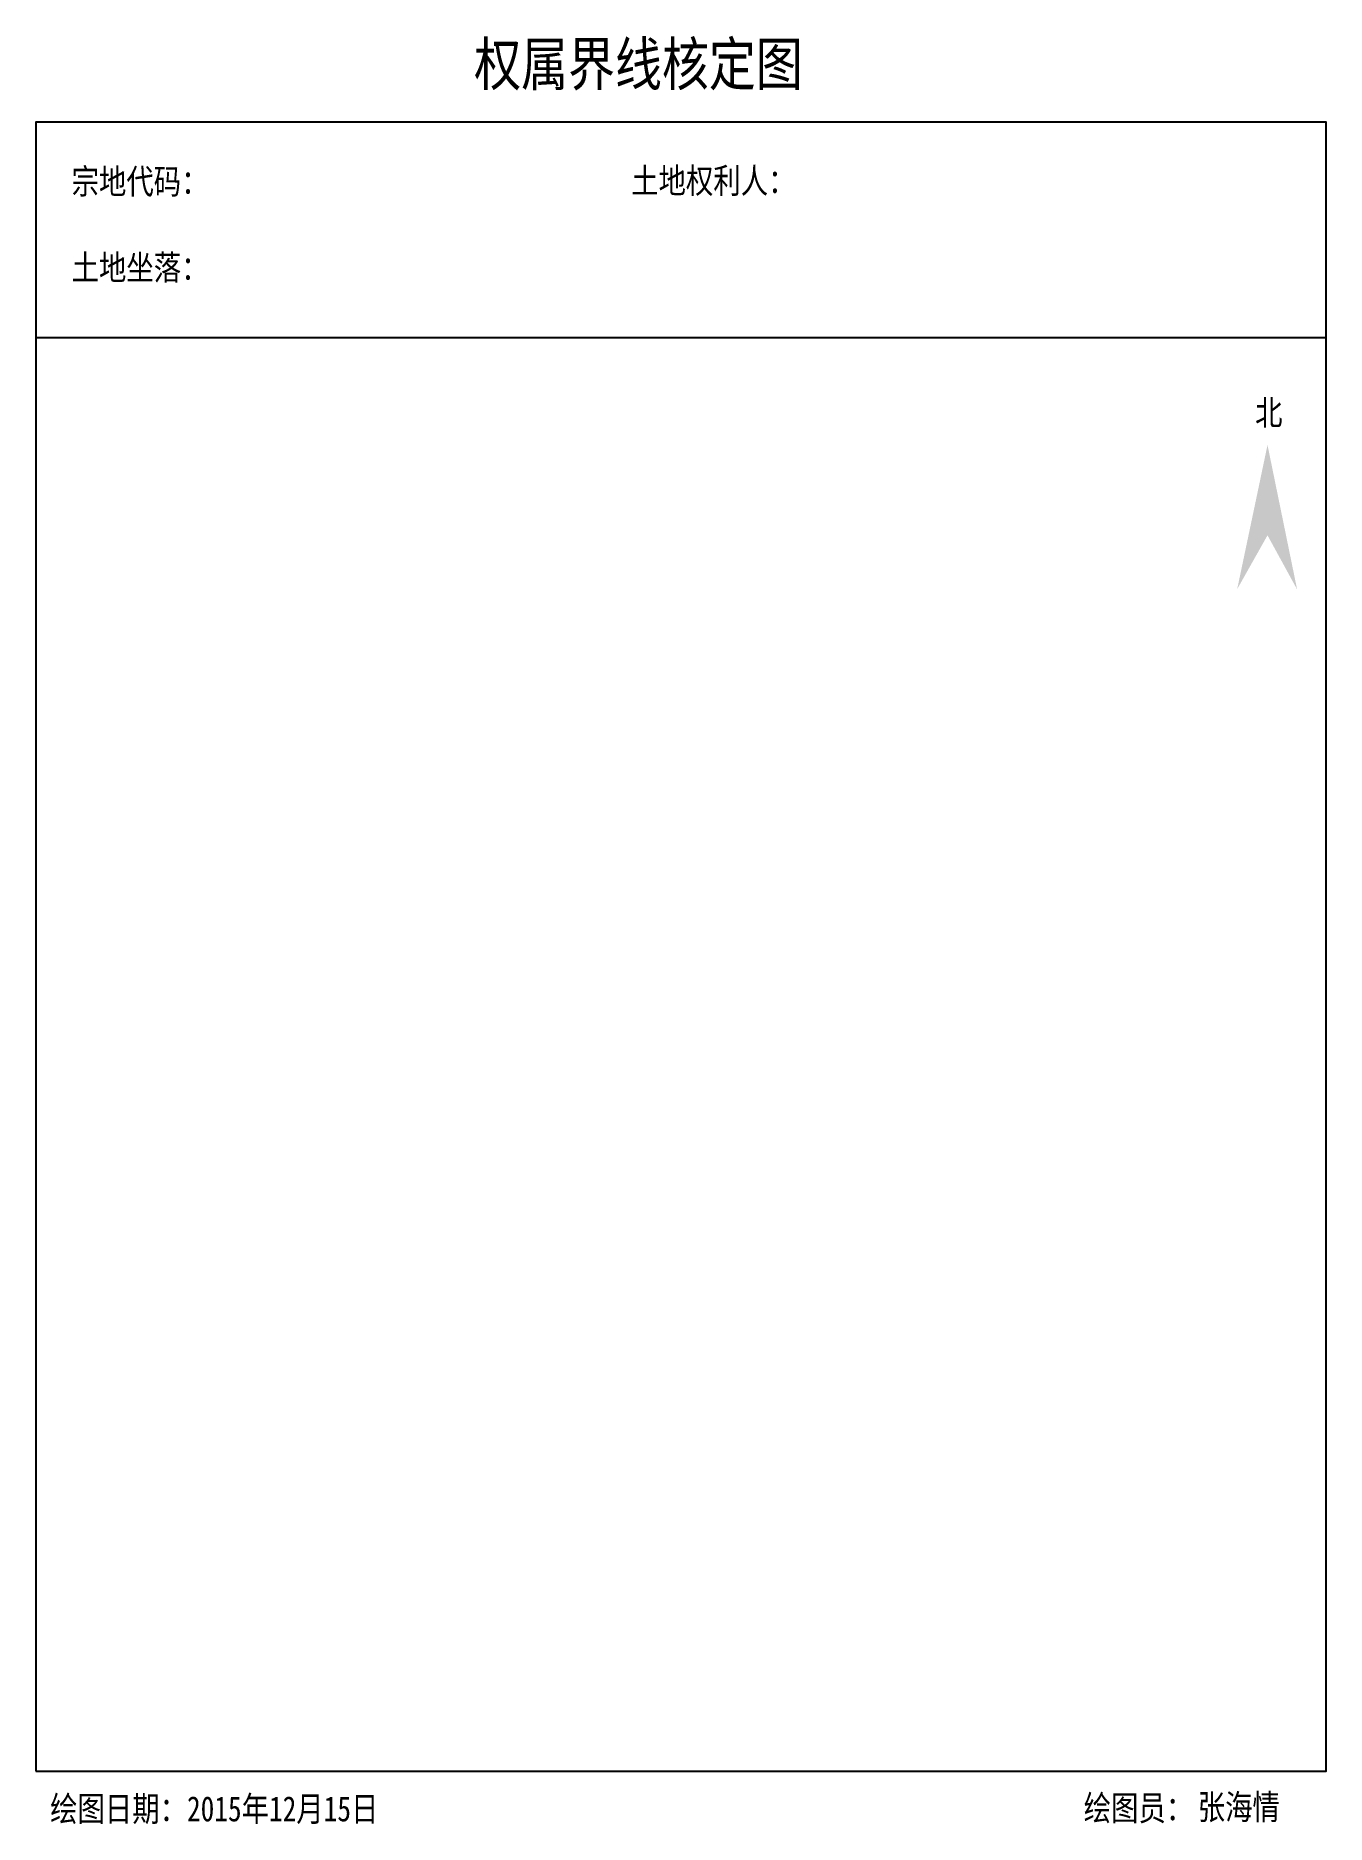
# Model space of a CAD drawing. Extents: x 0 to 180, y -7 to 242.
import ezdxf

# ---------------------------------------------------------------- set-up
doc = ezdxf.new("R2010")
doc.units = 0
doc.header["$MEASUREMENT"] = 0
doc.linetypes.add('DASHED', pattern=[0.75, 0.5, -0.25])
doc.layers.add('TK', color=7, linetype='CONTINUOUS')
doc.layers.add('ZJ', color=7, linetype='CONTINUOUS')
doc.styles.add('宋体', font='', dxfattribs={"width": 0.8})
doc.styles.get('宋体').set_extended_font_data('SimSun')

msp = doc.modelspace()

# ---------------------------------------------------------------- linework, layer by layer
at = {"layer": 'TK', "linetype": 'Continuous'}
msp.add_line((0, 200), (180, 200), dxfattribs=at)
msp.add_lwpolyline([(0, 0), (180, 0), (180, 230), (0, 230)], close=True, dxfattribs=at)
at = {"layer": 'TK', "linetype": 'DASHED'}
for points in [[(171.81, 184.99), (167.58, 164.88), (171.81, 172.39)], [(171.81, 184.99), (171.81, 172.39), (175.94, 164.84)]]:
    msp.add_solid(points, dxfattribs=at)

# ---------------------------------------------------------------- texts
at = {"layer": 'TK', "linetype": 'DASHED', "style": '宋体', "width": 0.8}
for s, p in [('宗地代码：', (5, 220)), ('土地权利人：', (83.05, 220.11)), ('土地坐落：', (5, 208)), ('北', (170.08, 187.76)), ('绘图日期：2015年12月15日', (2, -7)), ('绘图员：', (146.17, -6.88)), ('张海情', (162.08, -6.75))]:
    msp.add_text(s, height=3.5, dxfattribs=at).set_placement(p)
at = {"layer": 'ZJ', "linetype": 'Continuous', "style": '宋体', "width": 0.8}
msp.add_text('权属界线核定图', height=6, dxfattribs=at).set_placement((61.15, 235.14))

doc.saveas('drawing.dxf')
